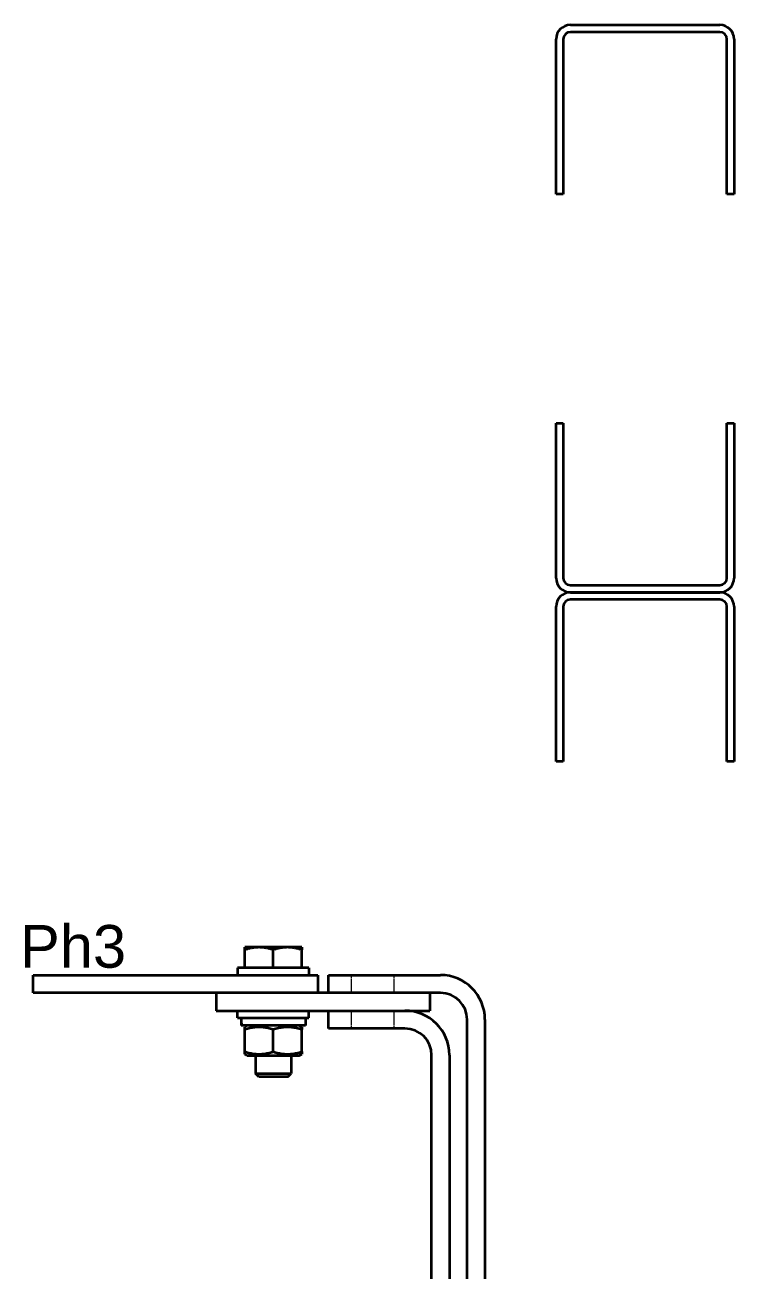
# Model space of a CAD drawing. Header units: millimetres. Extents: x -116965 to 323937, y 291661 to 566926.
# Drawn here: x -18540 to -18340.7, y 325393.1 to 325742.8 of the extents above; entities that cross this region are included whole.
import ezdxf

# ---------------------------------------------------------------- set-up
doc = ezdxf.new("R2010")
doc.units = ezdxf.units.MM
doc.linetypes.add('DASHED', pattern=[0.75, 0.5, -0.25])
for name, color, linetype, lineweight in [('Hidden Edges(Schneider)', 7, 'DASHED', 18), ('Symbols(Schneider)', 7, 'Continuous', 18), ('Visible Edges(Schneider)', 7, 'Continuous', 35)]:
    doc.layers.add(name, color=color, linetype=linetype, lineweight=lineweight)
doc.styles.add('schneder_2', font='micross.ttf')

msp = doc.modelspace()

# ---------------------------------------------------------------- linework, layer by layer
at = {"layer": 'Hidden Edges(Schneider)', "ltscale": 0.025733}
for p, q in [((-18448.229567, 325470.919202), (-18448.229567, 325475.919202)), ((-18436.229567, 325470.919202), (-18436.229567, 325475.919202)), ((-18448.229567, 325460.919202), (-18448.229567, 325465.919202)), ((-18436.229567, 325460.919202), (-18436.229567, 325465.919202))]:
    msp.add_line(p, q, dxfattribs=at)
at = {"layer": 'Visible Edges(Schneider)'}
for p, q in [((-18386.729567, 325742.790845), (-18344.729567, 325742.790845)), ((-18390.729567, 325695.290845), (-18390.729567, 325738.790845)), ((-18388.729567, 325738.790845), (-18388.729567, 325695.290845)), ((-18344.729567, 325740.790845), (-18386.729567, 325740.790845)), ((-18342.729567, 325695.290845), (-18342.729567, 325738.790845)), ((-18340.729567, 325738.790845), (-18340.729567, 325695.290845)), ((-18388.729567, 325695.290845), (-18390.729567, 325695.290845)), ((-18340.729567, 325695.290845), (-18342.729567, 325695.290845)), ((-18390.729567, 325587.419202), (-18390.729567, 325630.919202)), ((-18390.729567, 325630.919202), (-18388.729567, 325630.919202)), ((-18388.729567, 325630.919202), (-18388.729567, 325587.419202)), ((-18342.729567, 325587.419202), (-18342.729567, 325630.919202)), ((-18342.729567, 325630.919202), (-18340.729567, 325630.919202)), ((-18340.729567, 325630.919202), (-18340.729567, 325587.419202)), ((-18386.729567, 325585.419202), (-18344.729567, 325585.419202)), ((-18386.729567, 325583.419202), (-18344.729567, 325583.419202)), ((-18344.729567, 325583.419202), (-18386.729567, 325583.419202)), ((-18344.729567, 325581.419202), (-18386.729567, 325581.419202)), ((-18390.729567, 325535.919202), (-18390.729567, 325579.419202)), ((-18388.729567, 325579.419202), (-18388.729567, 325535.919202)), ((-18342.729567, 325535.919202), (-18342.729567, 325579.419202)), ((-18340.729567, 325579.419202), (-18340.729567, 325535.919202)), ((-18388.729567, 325535.919202), (-18390.729567, 325535.919202)), ((-18340.729567, 325535.919202), (-18342.729567, 325535.919202)), ((-18474.229567, 325483.719202), (-18478.229567, 325483.719202)), ((-18478.229567, 325483.00467), (-18478.229567, 325483.719201)), ((-18478.229567, 325477.919202), (-18478.229567, 325483.004671)), ((-18466.229567, 325483.719202), (-18474.229567, 325483.719202)), ((-18470.229567, 325477.919202), (-18470.229567, 325483.004671)), ((-18462.229567, 325483.719202), (-18466.229567, 325483.719202)), ((-18462.229567, 325483.719201), (-18462.229567, 325483.00467)), ((-18462.229567, 325477.919202), (-18462.229567, 325483.004671)), ((-18460.229567, 325477.919202), (-18480.229567, 325477.919202)), ((-18480.229567, 325477.919202), (-18480.229567, 325475.919202)), ((-18460.229567, 325477.919202), (-18460.229567, 325475.919202)), ((-18537.729567, 325470.919202), (-18537.729567, 325475.919202)), ((-18537.729567, 325475.919202), (-18457.729567, 325475.919202)), ((-18457.729567, 325475.919202), (-18457.729567, 325470.919202)), ((-18454.729567, 325470.919202), (-18454.729567, 325475.919202)), ((-18454.729567, 325475.919202), (-18423.229567, 325475.919202)), ((-18457.729567, 325470.919202), (-18537.729567, 325470.919202)), ((-18486.229567, 325470.919202), (-18486.229567, 325465.919202)), ((-18426.229567, 325470.919202), (-18457.729567, 325470.919202)), ((-18423.229567, 325470.919202), (-18454.729567, 325470.919202)), ((-18426.229567, 325470.919202), (-18426.229567, 325465.919202)), ((-18486.229567, 325465.919202), (-18426.229567, 325465.919202)), ((-18480.229567, 325463.919202), (-18480.229567, 325465.919202)), ((-18460.229567, 325463.919202), (-18460.229567, 325465.919202)), ((-18454.729567, 325460.919202), (-18454.729567, 325465.919202)), ((-18454.729567, 325465.919202), (-18433.229567, 325465.919202)), ((-18480.229567, 325463.919202), (-18460.229567, 325463.919202)), ((-18479.279567, 325463.157099), (-18479.279567, 325461.719202)), ((-18461.179567, 325463.919202), (-18461.179567, 325461.719202)), ((-18415.729567, 325326.419202), (-18415.729567, 325463.419202)), ((-18410.729567, 325463.419202), (-18410.729567, 325326.419202)), ((-18479.24141, 325461.719202), (-18479.279567, 325461.719202)), ((-18479.116513, 325461.719202), (-18479.24141, 325461.719202)), ((-18461.179567, 325461.719202), (-18479.116513, 325461.719202)), ((-18477.529567, 325461.719202), (-18478.229567, 325461.315057)), ((-18478.229567, 325460.600524), (-18478.229567, 325461.315055)), ((-18478.229567, 325454.437878), (-18478.229567, 325460.600525)), ((-18470.229567, 325454.437878), (-18470.229567, 325460.600525)), ((-18462.929567, 325461.719202), (-18462.229567, 325461.315057)), ((-18462.229567, 325461.315055), (-18462.229567, 325460.600524)), ((-18462.229567, 325454.437878), (-18462.229567, 325460.600525)), ((-18433.229567, 325460.919202), (-18454.729567, 325460.919202)), ((-18478.229567, 325453.72335), (-18478.229567, 325454.437881)), ((-18477.529567, 325453.319202), (-18478.229567, 325453.723347)), ((-18477.529567, 325453.319202), (-18462.929567, 325453.319202)), ((-18475.229567, 325453.319202), (-18475.229567, 325448.239377)), ((-18465.229567, 325453.319202), (-18465.229567, 325448.239377)), ((-18462.929567, 325453.319202), (-18462.229567, 325453.723347)), ((-18462.229567, 325454.437881), (-18462.229567, 325453.72335)), ((-18425.729567, 325316.419202), (-18425.729567, 325453.419202)), ((-18420.729567, 325453.419202), (-18420.729567, 325316.419202)), ((-18475.229567, 325448.239377), (-18465.229567, 325448.239377)), ((-18474.309392, 325447.319102), (-18475.229567, 325448.239377)), ((-18466.149742, 325447.319102), (-18465.229567, 325448.239377)), ((-18466.149742, 325447.319102), (-18474.309392, 325447.319102))]:
    msp.add_line(p, q, dxfattribs=at)
at = {"layer": 'Visible Edges(Schneider)', "flags": 128}
for points in [[(-18474.229567, 325483.719201), (-18474.389907, 325483.717961), (-18474.54987, 325483.71427), (-18474.709583, 325483.708128), (-18474.869175, 325483.699564), (-18475.02877, 325483.688569), (-18475.188493, 325483.675169), (-18475.348467, 325483.659358), (-18475.508817, 325483.641123), (-18475.669664, 325483.620476), (-18475.831132, 325483.597397), (-18475.993347, 325483.571877), (-18476.156433, 325483.543896), (-18476.320515, 325483.513436), (-18476.485722, 325483.480467), (-18476.652184, 325483.444972), (-18476.820031, 325483.406901), (-18476.9894, 325483.366236), (-18477.160426, 325483.32292), (-18477.333252, 325483.276915), (-18477.50802, 325483.228173), (-18477.68488, 325483.176646), (-18477.863985, 325483.122258), (-18478.045493, 325483.064961), (-18478.229567, 325483.00467)], [(-18470.229567, 325483.00467), (-18470.41364, 325483.064961), (-18470.595148, 325483.122258), (-18470.774253, 325483.176646), (-18470.951113, 325483.228173), (-18471.125882, 325483.276915), (-18471.298707, 325483.32292), (-18471.469734, 325483.366236), (-18471.639102, 325483.406901), (-18471.80695, 325483.444972), (-18471.973411, 325483.480467), (-18472.138618, 325483.513436), (-18472.302701, 325483.543896), (-18472.465786, 325483.571877), (-18472.628, 325483.597397), (-18472.789469, 325483.620476), (-18472.950317, 325483.641123), (-18473.110666, 325483.659358), (-18473.27064, 325483.675169), (-18473.430363, 325483.688569), (-18473.589959, 325483.699564), (-18473.74955, 325483.708128), (-18473.909264, 325483.71427), (-18474.069227, 325483.717961), (-18474.229567, 325483.719201)], [(-18466.229567, 325483.719201), (-18466.389907, 325483.717961), (-18466.549869, 325483.71427), (-18466.709583, 325483.708128), (-18466.869175, 325483.699564), (-18467.02877, 325483.688569), (-18467.188493, 325483.675169), (-18467.348467, 325483.659358), (-18467.508817, 325483.641123), (-18467.669664, 325483.620476), (-18467.831133, 325483.597397), (-18467.993347, 325483.571877), (-18468.156433, 325483.543896), (-18468.320515, 325483.513436), (-18468.485722, 325483.480467), (-18468.652184, 325483.444972), (-18468.820031, 325483.406901), (-18468.9894, 325483.366236), (-18469.160426, 325483.32292), (-18469.333252, 325483.276915), (-18469.50802, 325483.228173), (-18469.68488, 325483.176646), (-18469.863985, 325483.122258), (-18470.045493, 325483.064961), (-18470.229567, 325483.00467)], [(-18462.229567, 325483.00467), (-18462.413641, 325483.064961), (-18462.595148, 325483.122258), (-18462.774253, 325483.176646), (-18462.951113, 325483.228173), (-18463.125882, 325483.276915), (-18463.298707, 325483.32292), (-18463.469734, 325483.366236), (-18463.639102, 325483.406901), (-18463.80695, 325483.444972), (-18463.973411, 325483.480467), (-18464.138618, 325483.513436), (-18464.302701, 325483.543896), (-18464.465786, 325483.571877), (-18464.628001, 325483.597397), (-18464.789469, 325483.620476), (-18464.950317, 325483.641123), (-18465.110666, 325483.659358), (-18465.27064, 325483.675169), (-18465.430363, 325483.688569), (-18465.589958, 325483.699564), (-18465.74955, 325483.708128), (-18465.909264, 325483.71427), (-18466.069227, 325483.717961), (-18466.229567, 325483.719201)], [(-18470.229567, 325460.600524), (-18470.607647, 325460.721975), (-18470.973197, 325460.830312), (-18471.327766, 325460.92629), (-18471.672772, 325461.010576), (-18472.009522, 325461.083722), (-18472.33923, 325461.146217), (-18472.663035, 325461.198459), (-18472.98201, 325461.240774), (-18473.29718, 325461.273418), (-18473.609528, 325461.296602), (-18473.920011, 325461.310449), (-18474.229567, 325461.315055), (-18474.539122, 325461.310449), (-18474.849606, 325461.296602), (-18475.161954, 325461.273418), (-18475.477123, 325461.240774), (-18475.796099, 325461.198459), (-18476.119903, 325461.146217), (-18476.449612, 325461.083722), (-18476.786362, 325461.010576), (-18477.131367, 325460.92629), (-18477.485936, 325460.830312), (-18477.851486, 325460.721975), (-18478.229567, 325460.600524)], [(-18462.229567, 325460.600524), (-18462.607647, 325460.721975), (-18462.973197, 325460.830312), (-18463.327766, 325460.92629), (-18463.672771, 325461.010576), (-18464.009522, 325461.083722), (-18464.33923, 325461.146217), (-18464.663035, 325461.198459), (-18464.98201, 325461.240774), (-18465.297179, 325461.273418), (-18465.609528, 325461.296602), (-18465.920011, 325461.310449), (-18466.229567, 325461.315055), (-18466.539122, 325461.310449), (-18466.849605, 325461.296602), (-18467.161954, 325461.273418), (-18467.477123, 325461.240774), (-18467.796098, 325461.198459), (-18468.119903, 325461.146217), (-18468.449612, 325461.083722), (-18468.786362, 325461.010576), (-18469.131368, 325460.92629), (-18469.485936, 325460.830312), (-18469.851486, 325460.721975), (-18470.229567, 325460.600524)], [(-18478.229567, 325454.437881), (-18477.851486, 325454.316421), (-18477.485936, 325454.208093), (-18477.131367, 325454.112115), (-18476.786362, 325454.027829), (-18476.449612, 325453.954683), (-18476.119903, 325453.892188), (-18475.796099, 325453.839946), (-18475.477123, 325453.797632), (-18475.161954, 325453.764987), (-18474.849606, 325453.741803), (-18474.539122, 325453.727956), (-18474.229567, 325453.72335), (-18473.920011, 325453.727956), (-18473.609528, 325453.741803), (-18473.29718, 325453.764987), (-18472.98201, 325453.797632), (-18472.663035, 325453.839946), (-18472.33923, 325453.892188), (-18472.009522, 325453.954683), (-18471.672772, 325454.027829), (-18471.327766, 325454.112115), (-18470.973197, 325454.208093), (-18470.607647, 325454.316421), (-18470.229567, 325454.437881)], [(-18470.229567, 325454.437881), (-18469.851486, 325454.316421), (-18469.485936, 325454.208093), (-18469.131368, 325454.112115), (-18468.786362, 325454.027829), (-18468.449612, 325453.954683), (-18468.119903, 325453.892188), (-18467.796098, 325453.839946), (-18467.477123, 325453.797632), (-18467.161954, 325453.764987), (-18466.849605, 325453.741803), (-18466.539122, 325453.727956), (-18466.229567, 325453.72335), (-18465.920011, 325453.727956), (-18465.609528, 325453.741803), (-18465.297179, 325453.764987), (-18464.98201, 325453.797632), (-18464.663035, 325453.839946), (-18464.33923, 325453.892188), (-18464.009522, 325453.954683), (-18463.672771, 325454.027829), (-18463.327766, 325454.112115), (-18462.973197, 325454.208093), (-18462.607647, 325454.316421), (-18462.229567, 325454.437881)]]:
    msp.add_lwpolyline(points, dxfattribs=at)
at = {"layer": 'Visible Edges(Schneider)'}
for centre, radius, start, end in [((-18386.729567, 325738.790845), 4, 90, 180), ((-18344.729567, 325738.790845), 4, 0, 90), ((-18386.729567, 325738.790845), 2, 90, 180), ((-18344.729567, 325738.790845), 2, 0, 90), ((-18386.729567, 325587.419202), 4, 180, 270), ((-18386.729567, 325587.419202), 2, 180, 270), ((-18344.729567, 325587.419202), 4, 270, 0), ((-18344.729567, 325587.419202), 2, 270, 0), ((-18386.729567, 325579.419202), 4, 90, 180), ((-18386.729567, 325579.419202), 2, 90, 180), ((-18344.729567, 325579.419202), 4, 0, 90), ((-18344.729567, 325579.419202), 2, 0, 90), ((-18423.229567, 325463.419202), 12.5, 0, 90), ((-18423.229567, 325463.419202), 7.5, 0, 90), ((-18433.229567, 325453.419202), 12.5, 0, 90), ((-18433.229567, 325453.419202), 7.5, 0, 90)]:
    msp.add_arc(centre, radius, start, end, dxfattribs=at)
for centre, start_param, end_param in [((-18470.229567, 325463.157099), 1.5221583678, 1.6626570221), ((-18470.229567, 325464.681304), 1.6194342858, 1.7609085793)]:
    msp.add_ellipse(centre, major_axis=(0, 15.67506), ratio=0.5773502692, start_param=start_param, end_param=end_param, dxfattribs=at)

# ---------------------------------------------------------------- texts
at = {"layer": 'Symbols(Schneider)', "color": 7, "insert": (-18541.385239, 325489.988112), "char_height": 12.00000048, "width": 29.82857466, "attachment_point": 1, "style": 'schneder_2'}
msp.add_mtext('{\\fMicrosoft Sans Serif|b0|i0;\\H12.0000;Ph3}', dxfattribs=at)

doc.saveas('drawing.dxf')
